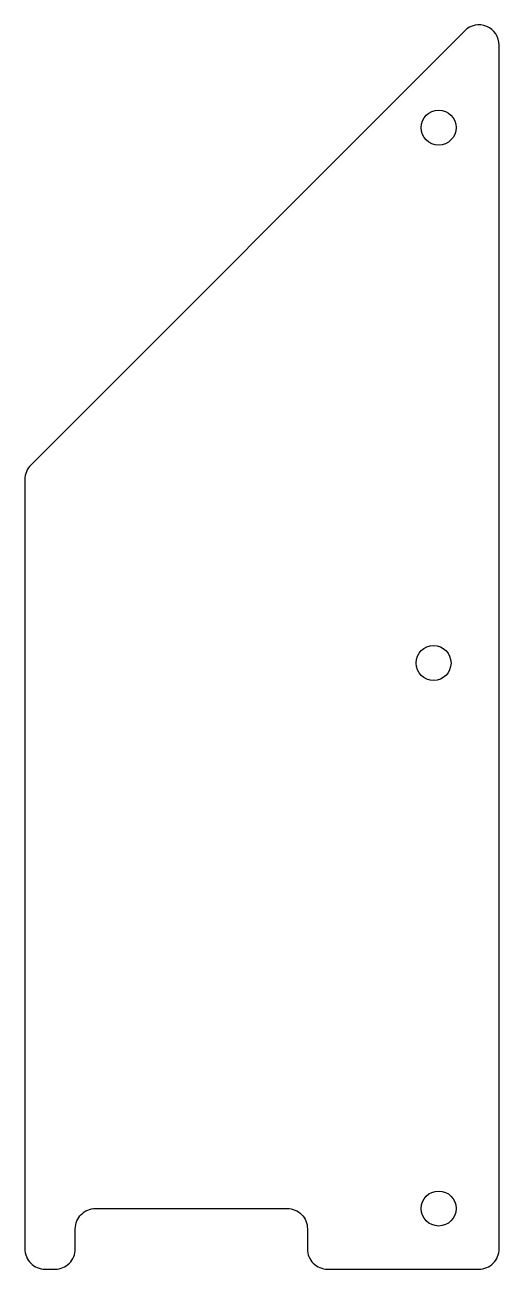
# Model space of a CAD drawing. Header units: millimetres. Extents: x 37.5 to 67.3, y -40 to 38.2.
import ezdxf

# ---------------------------------------------------------------- set-up
doc = ezdxf.new("R2010")
doc.units = ezdxf.units.MM
doc.layers.get('0').update_dxf_attribs({"linetype": 'CONTINUOUS'})

msp = doc.modelspace()

# ---------------------------------------------------------------- linework, layer by layer
msp.add_lwpolyline([(37.837, 10.532, 0.198912), (37.465, 9.634), (37.465, -38.735, 0.414214), (38.735, -40.005), (39.37, -40.005, 0.414214), (40.64, -38.735), (40.64, -37.465, -0.414214), (41.91, -36.195), (53.975, -36.195, -0.414214), (55.245, -37.465), (55.245, -38.735, 0.414214), (56.515, -40.005), (66.04, -40.005, 0.414214), (67.31, -38.735), (67.31, 36.939, 0.668179), (65.142, 37.837)], format="xyb", close=True)
for centre in [(63.5, 31.754), (63.182, -1.905), (63.5, -36.195)]:
    msp.add_circle(centre, 1.1)

doc.saveas('drawing.dxf')
